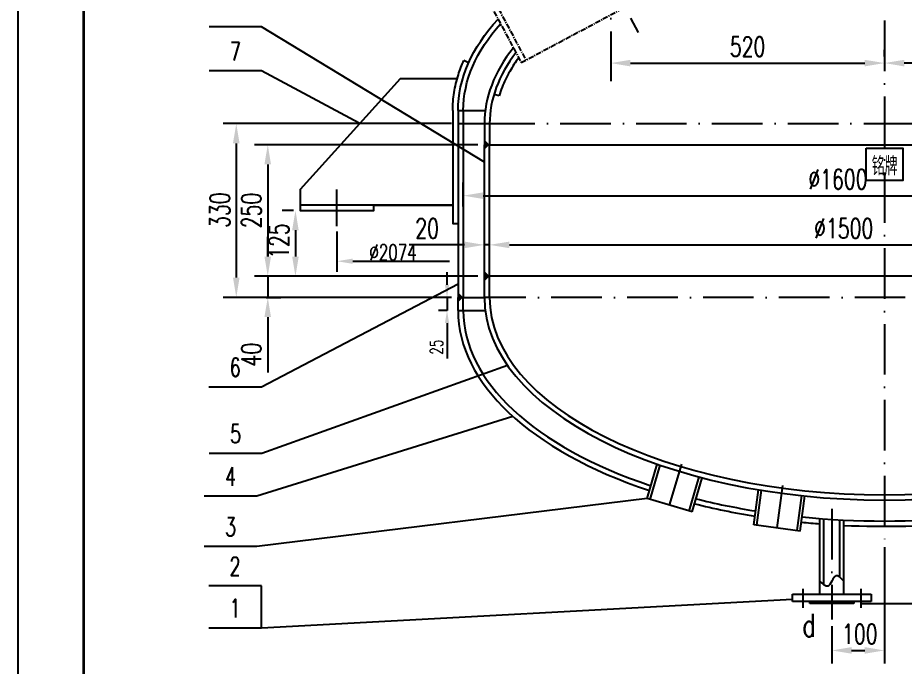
# Model space of a CAD drawing. Extents: x 16951 to 22201, y 5776 to 13201.
# Drawn here: x 16951 to 18636, y 9033 to 10267 of the extents above; entities that cross this region are included whole.
import ezdxf
from ezdxf.enums import TextEntityAlignment as Align

# ---------------------------------------------------------------- set-up
doc = ezdxf.new("R2010")
doc.units = 0
doc.header["$LTSCALE"] = 8
doc.linetypes.add('ACAD_ISO10W100', pattern=[18, 12, -3, 0, -3])
doc.linetypes.add('CENTER', pattern=[2, 1.25, -0.25, 0.25, -0.25])
for name, color, linetype in [('2', 7, 'CENTER'), ('K1', 4, 'Continuous'), ('sb', 1, 'Continuous'), ('sbx', 2, 'ACAD_ISO10W100'), ('sby', 5, 'Continuous'), ('tank', 1, 'Continuous'), ('tankx', 2, 'ACAD_ISO10W100'), ('tanky', 7, 'Continuous')]:
    doc.layers.add(name, color=color, linetype=linetype)
doc.styles.add('hzfs', font='simplex.shx', dxfattribs={"width": 0.7, "bigfont": 'hzfs.shx'})
doc.dimstyles.new('PVCAD$0', dxfattribs={"dimscale": 15, "dimtxt": 3, "dimasz": 3, "dimexe": 2, "dimexo": 1, "dimgap": 1, "dimtad": 1, "dimdec": 0, "dimzin": 0, "dimdsep": 46, "dimtxsty": 'hzfs', "dimcen": 2.5, "dimclrd": 4, "dimclre": 4, "dimadec": 0, "dimazin": 0, "dimtfac": 1, "dimtmove": 0, "dimatfit": 0, "dimfxl": 1, "dimarcsym": 0})

# ---------------------------------------------------------------- blocks, each defined once
blk = doc.blocks.new('*D189')
at = {"color": 4, "lineweight": -2}
for p, q in [((17474.3, 9901.1), (17453, 9901.1)), ((17478, 9863.6), (17478, 9813.6)), ((17824.3, 9776.1), (17453, 9776.1))]:
    blk.add_line(p, q, dxfattribs=at)
at = {"color": 4}
for points in [[(17471.7, 9863.6), (17484.2, 9863.6), (17478, 9901.1)], [(17471.7, 9813.6), (17484.2, 9813.6), (17478, 9776.1)]]:
    blk.add_solid(points, dxfattribs=at)
at = {"layer": 'Defpoints', "color": 0}
for p in [(17486.8, 9901.1), (17478, 9776.1), (17836.8, 9776.1)]:
    blk.add_point(p, dxfattribs=at)
at = {"color": 0, "insert": (17446.7, 9843), "char_height": 37.5, "attachment_point": 5, "rotation": 90, "style": 'hzfs'}
blk.add_mtext('125', dxfattribs=at)
blk = doc.blocks.new('*D190')
at = {"color": 4, "lineweight": -2}
for p, q in [((17846.8, 9848.3), (17846.8, 9860.8)), ((19346.8, 9836.8), (19346.8, 9860.8)), ((17884.3, 9835.8), (19309.3, 9835.8))]:
    blk.add_line(p, q, dxfattribs=at)
at = {"color": 4}
for points in [[(17884.3, 9842), (17884.3, 9829.5), (17846.8, 9835.8)], [(19309.3, 9842), (19309.3, 9829.5), (19346.8, 9835.8)]]:
    blk.add_solid(points, dxfattribs=at)
at = {"layer": 'Defpoints', "color": 0}
for p in [(17846.8, 9835.8), (19346.8, 9835.8), (19346.8, 9824.3)]:
    blk.add_point(p, dxfattribs=at)
at = {"color": 0, "insert": (18519.3, 9867), "char_height": 37.5, "attachment_point": 5, "style": 'hzfs'}
blk.add_mtext('%%C1500', dxfattribs=at)
blk = doc.blocks.new('*D169')
at = {"color": 4, "lineweight": -2}
for p, q in [((17836.8, 9848.3), (17836.8, 9860.8)), ((17846.8, 9848.3), (17846.8, 9860.8)), ((17799.3, 9835.8), (17694.3, 9835.8)), ((17846.8, 9835.8), (17836.8, 9835.8)), ((17884.3, 9835.8), (17921.8, 9835.8))]:
    blk.add_line(p, q, dxfattribs=at)
at = {"color": 4}
for points in [[(17799.3, 9842), (17799.3, 9829.5), (17836.8, 9835.8)], [(17884.3, 9842), (17884.3, 9829.5), (17846.8, 9835.8)]]:
    blk.add_solid(points, dxfattribs=at)
at = {"layer": 'Defpoints', "color": 0}
for p in [(17836.8, 9835.8), (17836.8, 9835.8), (17846.8, 9835.8)]:
    blk.add_point(p, dxfattribs=at)
at = {"color": 0, "insert": (17728.1, 9867), "char_height": 37.5, "attachment_point": 5, "style": 'hzfs'}
blk.add_mtext('20', dxfattribs=at)
blk = doc.blocks.new('*D170')
at = {"color": 4, "lineweight": -2}
for p, q in [((17796.8, 9908.8), (17796.8, 9954.2)), ((19396.8, 9908.8), (19396.8, 9954.2)), ((17834.3, 9929.2), (19359.3, 9929.2))]:
    blk.add_line(p, q, dxfattribs=at)
at = {"color": 4}
for points in [[(17834.3, 9935.5), (17834.3, 9923), (17796.8, 9929.2)], [(19359.3, 9935.5), (19359.3, 9923), (19396.8, 9929.2)]]:
    blk.add_solid(points, dxfattribs=at)
at = {"layer": 'Defpoints', "color": 0}
for p in [(19396.8, 9929.2), (17796.8, 9896.3), (19396.8, 9896.3)]:
    blk.add_point(p, dxfattribs=at)
at = {"color": 0, "insert": (18508.3, 9960.5), "char_height": 37.5, "attachment_point": 5, "style": 'hzfs'}
blk.add_mtext('%%C1600', dxfattribs=at)
blk = doc.blocks.new('*D172')
at = {"color": 4, "lineweight": -2}
for p, q in [((17824.3, 10026.1), (17400.4, 10026.1)), ((17425.4, 9988.6), (17425.4, 9813.6)), ((17824.3, 9776.1), (17400.4, 9776.1))]:
    blk.add_line(p, q, dxfattribs=at)
at = {"color": 4}
for points in [[(17419.1, 9988.6), (17431.6, 9988.6), (17425.4, 10026.1)], [(17419.1, 9813.6), (17431.6, 9813.6), (17425.4, 9776.1)]]:
    blk.add_solid(points, dxfattribs=at)
at = {"layer": 'Defpoints', "color": 0}
for p in [(17836.8, 10026.1), (17425.4, 9776.1), (17836.8, 9776.1)]:
    blk.add_point(p, dxfattribs=at)
at = {"color": 0, "insert": (17394.1, 9901.1), "char_height": 37.5, "attachment_point": 5, "rotation": 90, "style": 'hzfs'}
blk.add_mtext('250', dxfattribs=at)
blk = doc.blocks.new('*D191')
at = {"color": 4, "lineweight": -2}
for p, q in [((17774.3, 10066.1), (17340.6, 10066.1)), ((17365.6, 10028.6), (17365.6, 9773.6)), ((17774.3, 9736.1), (17340.6, 9736.1))]:
    blk.add_line(p, q, dxfattribs=at)
at = {"color": 4}
for points in [[(17359.3, 10028.6), (17371.8, 10028.6), (17365.6, 10066.1)], [(17359.3, 9773.6), (17371.8, 9773.6), (17365.6, 9736.1)]]:
    blk.add_solid(points, dxfattribs=at)
at = {"layer": 'Defpoints', "color": 0}
for p in [(17786.8, 10066.1), (17365.6, 9736.1), (17786.8, 9736.1)]:
    blk.add_point(p, dxfattribs=at)
at = {"color": 0, "insert": (17334.3, 9901.7), "char_height": 37.5, "attachment_point": 5, "rotation": 90, "style": 'hzfs'}
blk.add_mtext('330', dxfattribs=at)
blk = doc.blocks.new('*D173')
at = {"color": 4, "lineweight": -2}
for p, q in [((17425.4, 9813.6), (17425.4, 9851.1)), ((17412.9, 9776.1), (17400.4, 9776.1)), ((17425.4, 9776.1), (17425.4, 9736.1)), ((17422.4, 9736.1), (17450.4, 9736.1)), ((17425.4, 9698.6), (17425.4, 9593.6))]:
    blk.add_line(p, q, dxfattribs=at)
at = {"color": 4}
for points in [[(17419.1, 9813.6), (17431.6, 9813.6), (17425.4, 9776.1)], [(17419.1, 9698.6), (17431.6, 9698.6), (17425.4, 9736.1)]]:
    blk.add_solid(points, dxfattribs=at)
at = {"layer": 'Defpoints', "color": 0}
for p in [(17425.4, 9776.1), (17409.9, 9736.1), (17425.4, 9736.1)]:
    blk.add_point(p, dxfattribs=at)
at = {"color": 0, "insert": (17394.1, 9627.3), "char_height": 37.5, "attachment_point": 5, "rotation": 90, "style": 'hzfs'}
blk.add_mtext('40', dxfattribs=at)
blk = doc.blocks.new('*D200')
at = {"color": 4, "lineweight": -2}
for p, q in [((18596.8, 9261.2), (18596.8, 9040.3)), ((18496.8, 9111.7), (18496.8, 9040.3)), ((18534.3, 9065.3), (18559.3, 9065.3))]:
    blk.add_line(p, q, dxfattribs=at)
at = {"color": 4}
for points in [[(18534.3, 9071.6), (18534.3, 9059.1), (18496.8, 9065.3)], [(18559.3, 9071.6), (18559.3, 9059.1), (18596.8, 9065.3)]]:
    blk.add_solid(points, dxfattribs=at)
at = {"layer": 'Defpoints', "color": 0}
for p in [(18596.8, 9273.7), (18496.8, 9124.2), (18596.8, 9065.3)]:
    blk.add_point(p, dxfattribs=at)
at = {"color": 0, "insert": (18550, 9096.6), "char_height": 37.5, "attachment_point": 5, "style": 'hzfs'}
blk.add_mtext('100', dxfattribs=at)
blk = doc.blocks.new('*D203')
at = {"color": 4, "lineweight": -2}
for p, q in [((18596.8, 10193.6), (18596.8, 10206.1)), ((18076.8, 10196.2), (18076.8, 10156.1)), ((18114.3, 10181.1), (18559.3, 10181.1))]:
    blk.add_line(p, q, dxfattribs=at)
at = {"color": 4}
for points in [[(18114.3, 10187.3), (18114.3, 10174.8), (18076.8, 10181.1)], [(18559.3, 10187.3), (18559.3, 10174.8), (18596.8, 10181.1)]]:
    blk.add_solid(points, dxfattribs=at)
at = {"layer": 'Defpoints', "color": 0}
for p in [(18076.8, 10208.7), (18596.8, 10181.1), (18596.8, 10181.1)]:
    blk.add_point(p, dxfattribs=at)
at = {"color": 0, "insert": (18336.8, 10212.3), "char_height": 37.5, "attachment_point": 5, "style": 'hzfs'}
blk.add_mtext('520', dxfattribs=at)
blk = doc.blocks.new('*D204')
at = {"color": 4, "lineweight": -2}
for p, q in [((19126.8, 10227.6), (19126.8, 10156.1)), ((18596.8, 10193.6), (18596.8, 10206.1)), ((19089.3, 10181.1), (18634.3, 10181.1))]:
    blk.add_line(p, q, dxfattribs=at)
at = {"color": 4}
for points in [[(18634.3, 10187.3), (18634.3, 10174.8), (18596.8, 10181.1)], [(19089.3, 10187.3), (19089.3, 10174.8), (19126.8, 10181.1)]]:
    blk.add_solid(points, dxfattribs=at)
at = {"layer": 'Defpoints', "color": 0}
for p in [(19126.8, 10240.1), (18596.8, 10181.1), (18596.8, 10181.1)]:
    blk.add_point(p, dxfattribs=at)
at = {"color": 0, "insert": (18861.8, 10212.3), "char_height": 37.5, "attachment_point": 5, "style": 'hzfs'}
blk.add_mtext('530', dxfattribs=at)
blk = doc.blocks.new('*D217')
at = {"color": 4, "lineweight": -2}
for p, q in [((19353.8, 11442), (19814.5, 11442)), ((19789.5, 11404.5), (19789.5, 9191.7)), ((18551.3, 9154.2), (19814.5, 9154.2))]:
    blk.add_line(p, q, dxfattribs=at)
at = {"color": 4}
for points in [[(19783.2, 11404.5), (19795.7, 11404.5), (19789.5, 11442)], [(19783.2, 9191.7), (19795.7, 9191.7), (19789.5, 9154.2)]]:
    blk.add_solid(points, dxfattribs=at)
at = {"layer": 'Defpoints', "color": 0}
for p in [(19341.3, 11442), (18538.8, 9154.2), (19789.5, 9154.2)]:
    blk.add_point(p, dxfattribs=at)
at = {"color": 0, "insert": (19748.4, 10298.1), "char_height": 37.5, "attachment_point": 5, "rotation": 90, "style": 'hzfs'}
blk.add_mtext('(2288)', dxfattribs=at)
blk = doc.blocks.new('*D222')
at = {"color": 4, "linetype": 'ByBlock', "lineweight": -2}
for p, q in [((17765.9, 9760.1), (17765.9, 9784.1)), ((17766.3, 9736.1), (17749.9, 9736.1)), ((17765.9, 9736.1), (17765.9, 9711.1)), ((17766.3, 9711.1), (17749.9, 9711.1)), ((17765.9, 9687.1), (17765.9, 9619.9))]:
    blk.add_line(p, q, dxfattribs=at)
at = {"color": 4, "linetype": 'ByBlock'}
for points in [[(17761.9, 9760.1), (17769.9, 9760.1), (17765.9, 9736.1)], [(17761.9, 9687.1), (17769.9, 9687.1), (17765.9, 9711.1)]]:
    blk.add_solid(points, dxfattribs=at)
at = {"layer": 'Defpoints', "color": 0, "linetype": 'ByBlock'}
for p in [(17774.3, 9736.1), (17765.9, 9711.1), (17774.3, 9711.1)]:
    blk.add_point(p, dxfattribs=at)
at = {"color": 0, "linetype": 'ByBlock', "insert": (17745.9, 9641.5), "char_height": 24, "attachment_point": 5, "rotation": 90, "style": 'hzfs'}
blk.add_mtext('25', dxfattribs=at)

msp = doc.modelspace()

# ---------------------------------------------------------------- linework, layer by layer
msp.add_line((16950.5, 13201.2), (16950.5, 5776.2))
at = {"color": 4}
for p, q in [((17556.8, 9861.1), (17556.8, 9784.7)), ((17586.8, 9804.7), (17770.3, 9804.7))]:
    msp.add_line(p, q, dxfattribs=at)
msp.add_lwpolyline([(18562, 10019.3), (18631.7, 10019.3), (18631.7, 9957.8), (18562, 9957.8)], close=True)
msp.add_solid([(17586.8, 9809.7), (17586.8, 9799.7), (17556.8, 9804.7)], dxfattribs=at)
at = {"layer": '2'}
for p, q in [((17742.1, 10490.9), (17906.9, 10182.1)), ((17750.9, 10495.6), (17915.7, 10186.9)), ((17906.9, 10182.1), (18102.4, 10286.5)), ((17864.7, 10118.8), (17855.1, 10121.7))]:
    msp.add_line(p, q, dxfattribs=at)
at = {"layer": 'K1', "const_width": 5}
msp.add_lwpolyline([(22075.5, 5901.2), (22075.5, 12888.7), (17075.5, 12888.7), (17075.5, 5901.2)], close=True, dxfattribs=at)
at = {"layer": 'sb'}
for p, q in [((17806.9, 10181.8), (17797.8, 10185.9)), ((17786.8, 10091.1), (17786.8, 10066.1)), ((17796.8, 10091.1), (17796.8, 10066.1)), ((17786.8, 10066.1), (17836.8, 10066.1)), ((17786.8, 10066.1), (17786.8, 9736.1)), ((17796.8, 10066.1), (17796.8, 9736.1)), ((17786.8, 9711.1), (17786.8, 9736.1)), ((17786.8, 9736.1), (17836.8, 9736.1)), ((17796.8, 9711.1), (17796.8, 9736.1))]:
    msp.add_line(p, q, dxfattribs=at)
at = {"layer": 'sb', "extrusion": (0, 0, -1)}
for major_axis, ratio, end_param in [((810, 0), 0.506173, 3.57849), ((800, 0), 0.5, 3.565604)]:
    msp.add_ellipse((18596.8, 10091.1), major_axis=major_axis, ratio=ratio, start_param=3.141593, end_param=end_param, dxfattribs=at)
at = {"layer": 'sb'}
for major_axis, ratio, start_param, end_param in [((810, 0), 0.506173, 3.141593, 4.128611), ((800, 0), 0.5, 3.141593, 4.12445), ((810, 0), 0.506173, 4.250433, 4.403807), ((800, 0), 0.5, 4.248076, 4.401536), ((810, 0), 0.506173, 4.516382, 4.560572), ((800, 0), 0.5, 4.515576, 4.909202), ((810, 0), 0.506173, 4.616563, 4.908396)]:
    msp.add_ellipse((18596.8, 9711.1), major_axis=major_axis, ratio=ratio, start_param=start_param, end_param=end_param, dxfattribs=at)
msp.add_open_spline([(17776.8, 10091.1), (17776.8, 10102.5), (17777.7, 10113.9), (17781.3, 10136.5), (17784, 10147.8), (17790.4, 10168.1), (17793.8, 10177), (17797.8, 10185.9)], degree=3, knots=[3.1415927, 3.1415927, 3.1415927, 3.1415927, 3.2210935, 3.2210935, 3.3005944, 3.3005944, 3.3647829, 3.3647829, 3.3647829, 3.3647829], dxfattribs=at)
at = {"layer": 'sbx'}
for p, q in [((17786.8, 10091.1), (17838.4, 10091.1)), ((17786.8, 9711.1), (17838.4, 9711.1))]:
    msp.add_line(p, q, dxfattribs=at)
at = {"layer": 'sby'}
msp.add_solid([(17796.8, 9736.1), (17786.8, 9746.1), (17786.8, 9726.1)], dxfattribs=at)
at = {"layer": 'tank'}
for p, q in [((17836.8, 10066.1), (17836.8, 10026.1)), ((17846.8, 10066.1), (17846.8, 10026.1)), ((17836.8, 10026.1), (19356.8, 10026.1)), ((17836.8, 9736.1), (17836.8, 10026.1)), ((17846.8, 9761.1), (17846.8, 10026.1)), ((17836.8, 9751.1), (17836.8, 9776.1)), ((19356.8, 9776.1), (17836.8, 9776.1)), ((17846.8, 9736.1), (17846.8, 9776.1)), ((18145.9, 9353.7), (18165.2, 9419.2)), ((18151.6, 9352), (18170.9, 9417.2)), ((18225.5, 9330.2), (18244.6, 9394.9)), ((18231.2, 9328.5), (18250.4, 9393.4)), ((18348.6, 9303.9), (18357.5, 9370.7)), ((18354.6, 9303.1), (18363.4, 9369.7)), ((18430.9, 9292.9), (18439.7, 9359.4)), ((18436.8, 9292.1), (18445.7, 9358.8)), ((18231.2, 9328.5), (18145.9, 9353.7)), ((18474.3, 9172.2), (18474.3, 9315.8)), ((18481.3, 9190.3), (18481.3, 9315.3)), ((18512.3, 9204.2), (18512.3, 9313.3)), ((18519.3, 9172.2), (18519.3, 9313)), ((18436.8, 9292.1), (18348.6, 9303.9)), ((18421.8, 9158.2), (18421.8, 9172.2)), ((18421.8, 9172.2), (18571.8, 9172.2)), ((18571.8, 9172.2), (18571.8, 9158.2)), ((18571.8, 9158.2), (18421.8, 9158.2)), ((18454.8, 9154.2), (18454.8, 9158.2)), ((18538.8, 9154.2), (18454.8, 9154.2)), ((18538.8, 9158.2), (18538.8, 9154.2))]:
    msp.add_line(p, q, dxfattribs=at)
for points in [[(17785.1, 10151.1), (17676.8, 10151.1), (17486.8, 9941.1), (17486.8, 9911.1), (17486.8, 9901.1), (17626.8, 9901.1), (17626.8, 9911.1), (17776.8, 9911.1), (17486.8, 9911.1)], [(17776.8, 10091.1), (17776.8, 9876.1), (17786.8, 9876.1)]]:
    msp.add_lwpolyline(points, dxfattribs=at)
for centre, major_axis, ratio, start_param in [((18596.8, 10066.1), (-760, 0), 0.506579, 5.89983), ((18596.8, 10066.1), (-750, 0), 0.5, 5.915608), ((18596.8, 9736.1), (760, 0), 0.506579, 3.141593), ((18596.8, 9736.1), (750, 0), 0.5, 3.141593)]:
    msp.add_ellipse(centre, major_axis=major_axis, ratio=ratio, start_param=start_param, end_param=6.283185, dxfattribs=at)
msp.add_open_spline([(17902.1, 10191.1), (17895.7, 10182.6), (17890, 10173.9), (17879.2, 10155.2), (17874.3, 10145.2), (17868.2, 10129.7), (17866.3, 10124.2), (17864.7, 10118.8)], degree=3, knots=[5.9262609, 5.9262609, 5.9262609, 5.9262609, 6.0018754, 6.0018754, 6.0881422, 6.0881422, 6.1344538, 6.1344538, 6.1344538, 6.1344538], dxfattribs=at)
at = {"layer": 'tankx'}
for p, q in [((17707, 11029.2), (18128.7, 10239.2)), ((18596.8, 10549.9), (18596.8, 9273.7)), ((18076.8, 10529.6), (18076.8, 10146.6)), ((17836.8, 10066.1), (19356.8, 10066.1)), ((17556.8, 9871.1), (17556.8, 9941.1)), ((19356.8, 9736.1), (17836.8, 9736.1)), ((18188.5, 9341.1), (18211.6, 9419.2)), ((18392.7, 9298), (18403.5, 9378.8)), ((18496.8, 9334.2), (18496.8, 9124.2)), ((18441.8, 9182.2), (18441.8, 9146.2)), ((18551.8, 9182.2), (18551.8, 9146.2))]:
    msp.add_line(p, q, dxfattribs=at)
at = {"layer": 'tanky'}
for p, q in [((17413.8, 10249.9), (17313.8, 10249.9)), ((17836.8, 9993.2), (17413.8, 10249.9)), ((17413.8, 10166.1), (17313.8, 10166.1)), ((17598.9, 10066.8), (17413.8, 10166.1)), ((17786.8, 9760.9), (17413.5, 9565.7)), ((17881, 9606.8), (17414.3, 9439.4)), ((17413.5, 9565.7), (17313.5, 9565.7)), ((17891, 9510), (17404.7, 9358.2)), ((17414.3, 9439.4), (17314.3, 9439.4)), ((17404.7, 9358.2), (17304.7, 9358.2)), ((18145.9, 9353.7), (17404.7, 9262.6)), ((17404.7, 9262.6), (17304.7, 9262.6)), ((17413.2, 9187.8), (17313.2, 9187.8)), ((17413.2, 9107.8), (17413.2, 9187.8)), ((18421.8, 9162.4), (17413.2, 9107.8)), ((17413.2, 9107.8), (17313.2, 9107.8))]:
    msp.add_line(p, q, dxfattribs=at)
msp.add_spline([(18519.3, 9197.2), (18504.3, 9207.2), (18489.3, 9187.2), (18474.3, 9197.2)], degree=3, dxfattribs=at)
for points in [[(17846.8, 10026.1), (17836.8, 10036.1), (17836.8, 10016.1)], [(17846.8, 9776.1), (17836.8, 9786.1), (17836.8, 9766.1)]]:
    msp.add_solid(points, dxfattribs=at)

# ---------------------------------------------------------------- texts
at = {"style": 'hzfs', "width": 0.7}
msp.add_text('%%c2074', height=30, dxfattribs=at).set_placement((17618.3, 9806.5))
at = {"layer": 'tanky', "style": 'hzfs', "width": 0.7}
for s, p in [('7', (17363.8, 10186.1)), ('铭牌', (18597.1, 9967.8)), ('6', (17363.5, 9585.7)), ('5', (17364.3, 9459.4)), ('4', (17354.7, 9378.2)), ('3', (17354.7, 9282.6)), ('2', (17363.2, 9207.8)), ('1', (17363.2, 9127.8))]:
    msp.add_text(s, height=35, dxfattribs=at).set_placement(p, align=Align.CENTER)
msp.add_text('d', height=43.8, dxfattribs=at).set_placement((18453.6, 9113.1), align=Align.MIDDLE)

# ---------------------------------------------------------------- dimensions: what is measured, and where the dimension line sits
dim = msp.add_linear_dim(base=(19789.5, 9154.2), p1=(19341.3, 11442), p2=(18538.8, 9154.2), angle=90, text='(<>)', dimstyle='PVCAD$0', override={"dimscale": 12.5})
dim.commit()
dim.dimension.update_dxf_attribs({"geometry": '*D217', "text_midpoint": (19789.5, 10298.1), "dimtype": 160})
for p1, picture, middle in [((18076.8, 10208.7), '*D203', (18336.8, 10212.3)), ((19126.8, 10240.1), '*D204', (18861.8, 10212.3))]:
    dim = msp.add_linear_dim(base=(18596.8, 10181.1), p1=p1, p2=(18596.8, 10181.1), dimstyle='PVCAD$0', override={"dimscale": 12.5})
    dim.commit()
    dim.dimension.update_dxf_attribs({"geometry": picture, "text_midpoint": middle})
for base, p1, p2, picture, middle in [((17365.6, 9736.1), (17786.8, 10066.1), (17786.8, 9736.1), '*D191', (17365.6, 9901.7)), ((17425.4, 9776.1), (17836.8, 10026.1), (17836.8, 9776.1), '*D172', (17425.4, 9901.1)), ((17478, 9776.1), (17486.8, 9901.1), (17836.8, 9776.1), '*D189', (17478, 9843))]:
    dim = msp.add_linear_dim(base=base, p1=p1, p2=p2, angle=90, dimstyle='PVCAD$0', override={"dimscale": 12.5})
    dim.commit()
    dim.dimension.update_dxf_attribs({"geometry": picture, "text_midpoint": middle, "dimtype": 160})
for base, p1, p2, picture, middle in [((19396.8, 9929.2), (17796.8, 9896.3), (19396.8, 9896.3), '*D170', (18508.3, 9929.2)), ((19346.8, 9835.8), (17846.8, 9835.8), (19346.8, 9824.3), '*D190', (18519.3, 9835.8))]:
    dim = msp.add_linear_dim(base=base, p1=p1, p2=p2, text='%%C<>', dimstyle='PVCAD$0', override={"dimscale": 12.5})
    dim.commit()
    dim.dimension.update_dxf_attribs({"geometry": picture, "text_midpoint": middle, "dimtype": 160})
dim = msp.add_linear_dim(base=(17836.8, 9835.8), p1=(17846.8, 9835.8), p2=(17836.8, 9835.8), text='20', dimstyle='PVCAD$0', override={"dimscale": 12.5})
dim.commit()
dim.dimension.update_dxf_attribs({"geometry": '*D169', "text_midpoint": (17728.1, 9867)})
dim = msp.add_linear_dim(base=(17425.4, 9736.1), p1=(17425.4, 9776.1), p2=(17409.9, 9736.1), angle=90, dimstyle='PVCAD$0', override={"dimscale": 12.5})
dim.commit()
dim.dimension.update_dxf_attribs({"geometry": '*D173', "text_midpoint": (17394.1, 9627.3)})
at = {"linetype": 'ByBlock'}
dim = msp.add_linear_dim(base=(17765.9, 9711.1), p1=(17774.3, 9736.1), p2=(17774.3, 9711.1), angle=90, dimstyle='PVCAD$0', override={"dimscale": 8}, dxfattribs=at)
dim.commit()
dim.dimension.update_dxf_attribs({"geometry": '*D222', "text_midpoint": (17745.9, 9641.5)})
dim = msp.add_linear_dim(base=(18596.8, 9065.3), p1=(18496.8, 9124.2), p2=(18596.8, 9273.7), dimstyle='PVCAD$0', override={"dimscale": 12.5})
dim.commit()
dim.dimension.update_dxf_attribs({"geometry": '*D200', "text_midpoint": (18550, 9065.3), "dimtype": 160})

doc.saveas('drawing.dxf')
